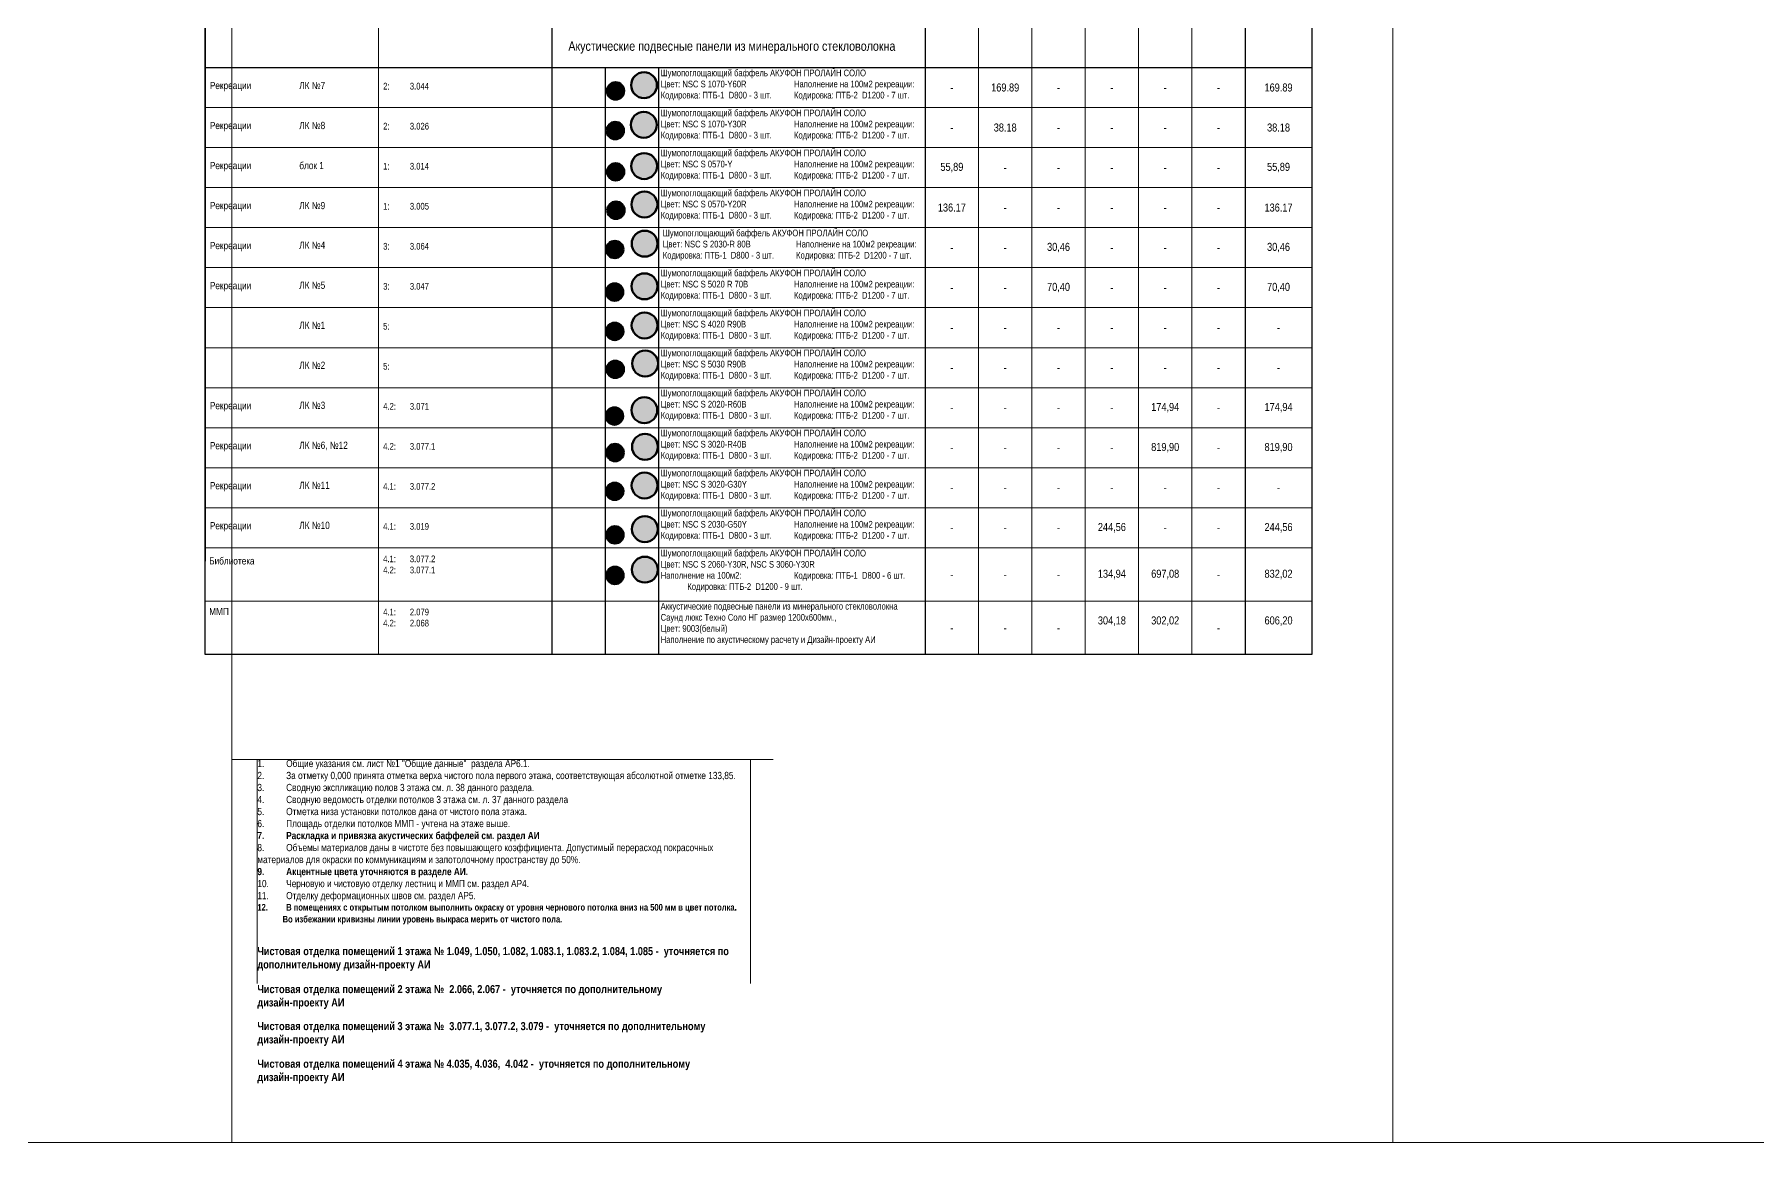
# Model space of a CAD drawing. Header units: millimetres. Extents: x -328335 to 1212475, y -208171 to 164144.
# Drawn here: x -199104 to -134489, y -187526 to -145996 of the extents above; entities that cross this region are included whole.
import ezdxf

# ---------------------------------------------------------------- set-up
doc = ezdxf.new("R2010")
doc.units = ezdxf.units.MM
doc.header["$LTSCALE"] = 0.5
for name, color, linetype, lineweight in [('АИ_Таблица', 7, 'Continuous', 13), ('АИ_Текст', 7, 'Continuous', 13), ('АР6_спецификации', 7, 'Continuous', 0), ('АЦ_Бафы', 8, 'Continuous', 0), ('АЦ_Стены', 8, 'Continuous', 70)]:
    doc.layers.add(name, color=color, linetype=linetype, lineweight=lineweight)
doc.layers.add('АР_Делит', color=120, linetype='Continuous', lineweight=0, plot=False)
doc.styles.add('style1', font='ARIALN.TTF')

# ---------------------------------------------------------------- blocks, each defined once
blk = doc.blocks.new('Баф_Ор-2_1200')
at = {"layer": 'АЦ_Стены', "true_color": 0xdc8b09}
h = blk.add_hatch(color=42, dxfattribs=at)
h.dxf.hatch_style = 1
h.paths.add_polyline_path([(600, 0, 1), (-600, 0, 1)])
at = {"layer": 'АЦ_Стены', "color": 42, "true_color": 0xdc8b09}
blk.add_circle((0, 0), 600, dxfattribs=at)
blk = doc.blocks.new('Баф_ж1_1200')
at = {"layer": 'АЦ_Стены', "true_color": 0xfad500}
h = blk.add_hatch(color=40, dxfattribs=at)
h.dxf.hatch_style = 1
h.paths.add_polyline_path([(600, 0, 1), (-600, 0, 1)])
at = {"layer": 'АЦ_Стены', "color": 40, "true_color": 0xfad500}
blk.add_circle((0, 0), 600, dxfattribs=at)
blk = doc.blocks.new('Баф_ж2_1200')
at = {"layer": 'АЦ_Стены', "true_color": 0xfdb230}
h = blk.add_hatch(color=40, dxfattribs=at)
h.dxf.hatch_style = 1
h.paths.add_polyline_path([(600, 0, 1), (-600, 0, 1)])
at = {"layer": 'АЦ_Стены', "color": 40, "true_color": 0xfdb230}
blk.add_circle((0, 0), 600, dxfattribs=at)
blk = doc.blocks.new('Баф_сер1_1200')
at = {"layer": 'АЦ_Стены', "true_color": 0x80abd1}
h = blk.add_hatch(color=143, dxfattribs=at)
h.dxf.hatch_style = 1
h.paths.add_polyline_path([(600, 0, 1), (-600, 0, 1)])
at = {"layer": 'АЦ_Стены', "color": 143, "true_color": 0x80abd1}
blk.add_circle((0, 0), 600, dxfattribs=at)
blk = doc.blocks.new('Баф_сер2_1200')
at = {"layer": 'АЦ_Стены', "true_color": 0x545671}
h = blk.add_hatch(color=251, dxfattribs=at)
h.dxf.hatch_style = 1
h.paths.add_polyline_path([(600, -13, 1), (-600, -13, 1)])
at = {"layer": 'АЦ_Стены', "color": 251, "true_color": 0x545671}
blk.add_circle((0, -13), 600, dxfattribs=at)
blk = doc.blocks.new('Баф_син1_1200')
at = {"layer": 'АЦ_Стены', "true_color": 0x5c7384}
h = blk.add_hatch(color=155, dxfattribs=at)
h.dxf.hatch_style = 1
h.paths.add_polyline_path([(600, 0, 1), (-600, 0, 1)])
at = {"layer": 'АЦ_Стены', "color": 155, "true_color": 0x5c7384}
blk.add_circle((0, 0), 600, dxfattribs=at)
blk = doc.blocks.new('Баф_син2_1200')
at = {"layer": 'АЦ_Стены', "true_color": 0x24526e}
h = blk.add_hatch(color=167, dxfattribs=at)
h.dxf.hatch_style = 1
h.paths.add_polyline_path([(600, 0, 1), (-600, 0, 1)])
at = {"layer": 'АЦ_Стены', "color": 167, "true_color": 0x24526e}
blk.add_circle((0, 0), 600, dxfattribs=at)
blk = doc.blocks.new('Баф_ф1_1200')
at = {"layer": 'АЦ_Стены', "true_color": 0x9e6b9d}
h = blk.add_hatch(color=215, dxfattribs=at)
h.dxf.hatch_style = 1
h.paths.add_polyline_path([(600, 0, 1), (-600, 0, 1)])
at = {"layer": 'АЦ_Стены', "color": 215, "true_color": 0x9e6b9d}
blk.add_circle((0, 0), 600, dxfattribs=at)
blk = doc.blocks.new('Баф_ф2_1200')
at = {"layer": 'АЦ_Стены', "true_color": 0x96435f}
h = blk.add_hatch(color=245, dxfattribs=at)
h.dxf.hatch_style = 1
h.paths.add_polyline_path([(600, 0, 1), (-600, 0, 1)])
at = {"layer": 'АЦ_Стены', "color": 245, "true_color": 0x96435f}
blk.add_circle((0, 0), 600, dxfattribs=at)
blk = doc.blocks.new('Баф_зел1_1200')
at = {"layer": 'АЦ_Стены', "true_color": 0x5d8038}
h = blk.add_hatch(color=77, dxfattribs=at)
h.dxf.hatch_style = 1
h.paths.add_polyline_path([(600, 0, 1), (-600, 0, 1)])
at = {"layer": 'АЦ_Стены', "color": 77, "true_color": 0x5d8038}
blk.add_circle((0, 0), 600, dxfattribs=at)
blk = doc.blocks.new('Баф_зел2_1200')
at = {"layer": 'АЦ_Стены', "true_color": 0x73b400}
h = blk.add_hatch(color=64, dxfattribs=at)
h.dxf.hatch_style = 1
h.paths.add_polyline_path([(600, 0, 1), (-600, 0, 1)])
at = {"layer": 'АЦ_Стены', "color": 64, "true_color": 0x73b400}
blk.add_circle((0, 0), 600, dxfattribs=at)
blk = doc.blocks.new('Баф_ор3_1200_столовая')
at = {"layer": 'АЦ_Стены', "true_color": 0xee6119}
h = blk.add_hatch(color=32, dxfattribs=at)
h.dxf.hatch_style = 1
h.paths.add_polyline_path([(600, 0, 1), (-600, 0, 1)])
at = {"layer": 'АЦ_Стены', "color": 32, "true_color": 0xee6119}
blk.add_circle((0, 0), 600, dxfattribs=at)
blk = doc.blocks.new('Баф_ор2_800')
at = {"layer": 'АЦ_Стены', "true_color": 0xdc8b09}
h = blk.add_hatch(color=42, dxfattribs=at)
h.dxf.hatch_style = 1
h.paths.add_polyline_path([(400, 0, 1), (-400, 0, 1)])
at = {"layer": 'АЦ_Стены', "color": 42, "true_color": 0xdc8b09}
blk.add_circle((0, 0), 400, dxfattribs=at)
blk = doc.blocks.new('Баф_ж1_800')
at = {"layer": 'АЦ_Стены', "true_color": 0xfad500}
h = blk.add_hatch(color=40, dxfattribs=at)
h.dxf.hatch_style = 1
h.paths.add_polyline_path([(400, 0, 1), (-400, 0, 1)])
at = {"layer": 'АЦ_Стены', "color": 40, "true_color": 0xfad500}
blk.add_circle((0, 0), 400, dxfattribs=at)
blk = doc.blocks.new('Баф_ж2_800')
at = {"layer": 'АЦ_Стены', "true_color": 0xfdb230}
h = blk.add_hatch(color=40, dxfattribs=at)
h.dxf.hatch_style = 1
h.paths.add_polyline_path([(400, 0, 1), (-400, 0, 1)])
at = {"layer": 'АЦ_Стены', "color": 40, "true_color": 0xfdb230}
blk.add_circle((0, 0), 400, dxfattribs=at)
blk = doc.blocks.new('Баф_сер1_800')
at = {"layer": 'АЦ_Стены', "true_color": 0x80abd1}
h = blk.add_hatch(color=143, dxfattribs=at)
h.dxf.hatch_style = 1
h.paths.add_polyline_path([(400, 0, 1), (-400, 0, 1)])
at = {"layer": 'АЦ_Стены', "color": 143, "true_color": 0x80abd1}
blk.add_circle((0, 0), 400, dxfattribs=at)
blk = doc.blocks.new('Баф_сер2_800')
at = {"layer": 'АЦ_Стены', "true_color": 0x545671}
h = blk.add_hatch(color=251, dxfattribs=at)
h.dxf.hatch_style = 1
h.paths.add_polyline_path([(400, 0, 1), (-400, 0, 1)])
at = {"layer": 'АЦ_Стены', "color": 251, "true_color": 0x545671}
blk.add_circle((0, 0), 400, dxfattribs=at)
blk = doc.blocks.new('Баф_син1_800')
at = {"layer": 'АЦ_Стены', "true_color": 0x5c7384}
h = blk.add_hatch(color=155, dxfattribs=at)
h.dxf.hatch_style = 1
h.paths.add_polyline_path([(400, 0, 1), (-400, 0, 1)])
at = {"layer": 'АЦ_Стены', "color": 155, "true_color": 0x5c7384}
blk.add_circle((0, 0), 400, dxfattribs=at)
blk = doc.blocks.new('Баф_син2_800')
at = {"layer": 'АЦ_Стены', "true_color": 0x24526e}
h = blk.add_hatch(color=167, dxfattribs=at)
h.dxf.hatch_style = 1
h.paths.add_polyline_path([(400, 0, 1), (-400, 0, 1)])
at = {"layer": 'АЦ_Стены', "color": 167, "true_color": 0x24526e}
blk.add_circle((0, 0), 400, dxfattribs=at)
blk = doc.blocks.new('Баф_ф1_800')
at = {"layer": 'АЦ_Стены', "true_color": 0x9e6b9d}
h = blk.add_hatch(color=215, dxfattribs=at)
h.dxf.hatch_style = 1
h.paths.add_polyline_path([(400, 0, 1), (-400, 0, 1)])
at = {"layer": 'АЦ_Стены', "color": 215, "true_color": 0x9e6b9d}
blk.add_circle((0, 0), 400, dxfattribs=at)
blk = doc.blocks.new('Баф_ф2_800')
at = {"layer": 'АЦ_Стены', "true_color": 0x96435f}
h = blk.add_hatch(color=245, dxfattribs=at)
h.dxf.hatch_style = 1
h.paths.add_polyline_path([(400, 0, 1), (-400, 0, 1)])
at = {"layer": 'АЦ_Стены', "color": 245, "true_color": 0x96435f}
blk.add_circle((0, 0), 400, dxfattribs=at)
blk = doc.blocks.new('Баф_зел1_800')
at = {"layer": 'АЦ_Стены', "true_color": 0x5d8038}
h = blk.add_hatch(color=77, dxfattribs=at)
h.dxf.hatch_style = 1
h.paths.add_polyline_path([(400, 0, 1), (-400, 0, 1)])
at = {"layer": 'АЦ_Стены', "color": 77, "true_color": 0x5d8038}
blk.add_circle((0, 0), 400, dxfattribs=at)
blk = doc.blocks.new('Баф_зел2_800')
at = {"layer": 'АЦ_Стены', "true_color": 0x73b400}
h = blk.add_hatch(color=64, dxfattribs=at)
h.dxf.hatch_style = 1
h.paths.add_polyline_path([(400, 0, 1), (-400, 0, 1)])
at = {"layer": 'АЦ_Стены', "color": 64, "true_color": 0x73b400}
blk.add_circle((0, 0), 400, dxfattribs=at)
blk = doc.blocks.new('Баф_ор3_800_столовая')
at = {"layer": 'АЦ_Стены', "true_color": 0xee6119}
h = blk.add_hatch(color=32, dxfattribs=at)
h.dxf.hatch_style = 1
h.paths.add_polyline_path([(400, 0, 1), (-400, 0, 1)])
at = {"layer": 'АЦ_Стены', "color": 32, "true_color": 0xee6119}
blk.add_circle((0, 0), 400, dxfattribs=at)
blk = doc.blocks.new('Баф_ор1_800')
at = {"layer": 'АЦ_Стены', "true_color": 0xee6119}
h = blk.add_hatch(color=32, dxfattribs=at)
h.dxf.hatch_style = 1
h.paths.add_polyline_path([(400, 0, 1), (-400, 0, 1)])
at = {"layer": 'АЦ_Стены', "color": 32, "true_color": 0xee6119}
blk.add_circle((0, 0), 400, dxfattribs=at)
blk = doc.blocks.new('Баф_Ор-1_1200')
at = {"layer": 'АЦ_Стены', "true_color": 0xee6119}
h = blk.add_hatch(color=32, dxfattribs=at)
h.dxf.hatch_style = 1
h.paths.add_polyline_path([(600, 0, 1), (-600, 0, 1)])
at = {"layer": 'АЦ_Стены', "color": 32, "true_color": 0xee6119}
blk.add_circle((0, 0), 600, dxfattribs=at)

msp = doc.modelspace()

# ---------------------------------------------------------------- linework, layer by layer
at = {"layer": 'АИ_Таблица', "lineweight": 30}
for p, q in [((-165701.482, -107237.155), (-165701.482, -169234.897)), ((-192701.482, -108537.155), (-192701.482, -165734.897)), ((-153701.482, -108537.155), (-153701.482, -169234.897)), ((-192701.482, -147234.897), (-151201.482, -147234.897))]:
    msp.add_line(p, q, dxfattribs=at)
at = {"layer": 'АИ_Таблица'}
for p, q in [((-186201.482, -108537.155), (-186201.482, -169234.897)), ((-163701.482, -108537.155), (-163701.482, -169234.897)), ((-161701.482, -108537.155), (-161701.482, -169234.897)), ((-159701.482, -108537.155), (-159701.482, -169234.897)), ((-157701.482, -108537.155), (-157701.482, -169234.897)), ((-155701.482, -108537.155), (-155701.482, -169234.897)), ((-192701.482, -148734.897), (-151201.482, -148734.897)), ((-192701.482, -150234.897), (-151201.482, -150234.897)), ((-192701.482, -151734.897), (-151201.482, -151734.897)), ((-192701.482, -153234.897), (-151201.482, -153234.897)), ((-192701.482, -154734.897), (-151201.482, -154734.897)), ((-192701.482, -156234.897), (-151201.482, -156234.897)), ((-192701.482, -157734.897), (-151201.482, -157734.897)), ((-192701.482, -159234.897), (-151201.482, -159234.897)), ((-192701.482, -160734.897), (-151201.482, -160734.897)), ((-192701.482, -162234.897), (-151201.482, -162234.897)), ((-192701.482, -163734.897), (-151201.482, -163734.897)), ((-192701.482, -165234.897), (-151201.482, -165234.897)), ((-192701.482, -167234.897), (-151201.482, -167234.897))]:
    msp.add_line(p, q, dxfattribs=at)
at = {"layer": 'АИ_Таблица', "lineweight": 30, "transparency": 33554653}
for p, q in [((-179701.482, -108537.155), (-179701.482, -169234.897)), ((-177701.482, -147234.897), (-177701.482, -169234.897)), ((-175701.482, -147234.897), (-175701.482, -169234.897))]:
    msp.add_line(p, q, dxfattribs=at)
at = {"layer": 'АИ_Таблица', "transparency": 33554653}
msp.add_line((-192701.482, -169234.897), (-151201.482, -169234.897), dxfattribs=at)
at = {"layer": 'АИ_Таблица', "lineweight": 30}
msp.add_lwpolyline([(-192701.482, -107237.155), (-151201.482, -107237.155), (-151201.482, -169234.897), (-192701.482, -169234.897)], close=True, dxfattribs=at)
at = {"layer": 'АР_Делит'}
for p, q in [((-171405.295, -173171.832), (-191701.482, -173171.832)), ((-190754.894, -173171.832), (-190754.894, -181567.688)), ((-172254.894, -173171.832), (-172254.894, -181567.688))]:
    msp.add_line(p, q, dxfattribs=at)
msp.add_lwpolyline([(-132213.713, -64293.844), (-257380.551, -64293.844), (-257380.551, -187525.711), (-132213.713, -187525.711)], close=True, dxfattribs=at)
at = {"layer": 'АР_Делит', "transparency": 33554653}
msp.add_lwpolyline([(-148166.052, -187525.711), (-148166.052, -106311.28)], dxfattribs=at)
at = {"layer": 'АР_Делит'}
msp.add_lwpolyline([(-191701.482, -137643.023), (-191701.482, -187525.711)], dxfattribs=at)

# ---------------------------------------------------------------- block references
at = {"layer": 'АЦ_Бафы', "transparency": 33554653, "xscale": 0.8091153242302125, "yscale": 0.8091153242302125, "zscale": 0.8091153242302125}
for name, p in [('Баф_ор1_800', (-177314.165, -148112.626)), ('Баф_Ор-1_1200', (-176245.674, -147895.778)), ('Баф_Ор-2_1200', (-176255.938, -149379.696)), ('Баф_ор2_800', (-177324.43, -149596.544)), ('Баф_ж1_1200', (-176240.969, -150927.393)), ('Баф_ж1_800', (-177309.46, -151144.241)), ('Баф_ж2_800', (-177300.091, -152582.706)), ('Баф_ж2_1200', (-176231.6, -152365.858)), ('Баф_сер1_800', (-177342.25, -154053.955)), ('Баф_сер1_1200', (-176222.427, -153837.107)), ('Баф_сер2_1200', (-176227.111, -155424.281)), ('Баф_сер2_800', (-177346.934, -155651.648)), ('Баф_син1_800', (-177343.845, -157123.721)), ('Баф_син1_1200', (-176224.022, -156900.672)), ('Баф_син2_800', (-177325.045, -158547.355)), ('Баф_син2_1200', (-176205.222, -158330.506)), ('Баф_ф1_1200', (-176233.423, -160079.884)), ('Баф_ф1_800', (-177353.247, -160296.732)), ('Баф_ф2_800', (-177329.746, -161665.478)), ('Баф_ф2_1200', (-176209.922, -161448.63)), ('Баф_зел1_800', (-177343.847, -163118.809)), ('Баф_зел1_1200', (-176224.023, -162901.961)), ('Баф_зел2_1200', (-176214.622, -164533.86)), ('Баф_зел2_800', (-177334.445, -164750.708)), ('Баф_ор3_800_столовая', (-177334.445, -166270.749)), ('Баф_ор3_1200_столовая', (-176214.622, -166053.901))]:
    msp.add_blockref(name, p, dxfattribs=at)

# ---------------------------------------------------------------- texts
at = {"layer": 'АИ_Текст', "color": 0, "transparency": 33554653, "style": 'style1'}
for s, insert, char_height, width, attachment_point in [('Акустические подвесные панели из минерального стекловолокна', (-172951.482, -146484.897), 350, 26500, 5), ('\\pxa0.66667;{\\C256;Шумопоглощающий баффель АКУФОН ПРОЛАЙН СОЛО ^I^I  Цвет: \\C240;\\c2367469;NSC S 1070-Y60R^I^I\\C256;Наполнение на 100м2 рекреации: Кодировка: ПТБ-1  D800 - 3 шт.^IКодировка: ПТБ-2  D1200 - 7 шт.}', (-175621.5, -147311.203), 250, 9820.01777, 1), ('Рекреации', (-192527.086, -147772.323), 270, 6325.60446, 1), ('ЛК №7', (-189173.704, -147772.323), 270, 6325.60446, 1), ('\\pxa0.66667;{\\C256;Шумопоглощающий баффель АКУФОН ПРОЛАЙН СОЛО ^I^I  Цвет: \\C240;\\c2367469;NSC S 1070-Y30R^I^I\\C256;Наполнение на 100м2 рекреации: Кодировка: ПТБ-1  D800 - 3 шт.^IКодировка: ПТБ-2  D1200 - 7 шт.}', (-175621.5, -148811.203), 250, 9820.01777, 1), ('Рекреации', (-192527.086, -149272.323), 270, 6325.60446, 1), ('ЛК №8', (-189173.704, -149272.323), 270, 6325.60446, 1), ('\\pxb0.25,a0.66667,sm1;{\\C256;Шумопоглощающий баффель АКУФОН ПРОЛАЙН СОЛО ^I^I  Цвет: \\C240;\\c2367469;NSC S 0570-Y\\C256;^I^I^IНаполнение на 100м2 рекреации: Кодировка: ПТБ-1  D800 - 3 шт.^IКодировка: ПТБ-2  D1200 - 7 шт.}', (-175621.5, -150311.203), 250, 9820.01777, 1), ('Рекреации', (-192527.086, -150772.323), 270, 6325.60446, 1), ('блок 1', (-189173.704, -150772.323), 270, 6325.60446, 1), ('\\pxa0.66667;{\\C256;Шумопоглощающий баффель АКУФОН ПРОЛАЙН СОЛО ^I^I  Цвет: \\C240;\\c2367469;NSC S 0570-Y20R^I^I\\C256;Наполнение на 100м2 рекреации: Кодировка: ПТБ-1  D800 - 3 шт.^IКодировка: ПТБ-2  D1200 - 7 шт.}', (-175621.5, -151811.203), 250, 9820.01777, 1), ('Рекреации', (-192527.086, -152272.323), 270, 6325.60446, 1), ('ЛК №9', (-189173.704, -152272.323), 270, 6325.60446, 1), ('Рекреации', (-192527.086, -153772.323), 270, 6325.60446, 1), ('ЛК №4', (-189173.704, -153758.496), 270, 6325.60446, 1), ('\\pxb0.25,a0.66667,sm1;{\\C256;Шумопоглощающий баффель АКУФОН ПРОЛАЙН СОЛО ^I^I  Цвет: \\C240;\\c2367469;NSC S 2030-R 80B\\C256;^I^IНаполнение на 100м2 рекреации: Кодировка: ПТБ-1  D800 - 3 шт.^IКодировка: ПТБ-2  D1200 - 7 шт.}', (-175541.517, -153311.203), 250, 9820.01777, 1), ('\\pxb0.25,a0.66667,sm1;{\\C256;Шумопоглощающий баффель АКУФОН ПРОЛАЙН СОЛО ^I^I  Цвет: \\C240;\\c2367469;NSC S 5020 R 70В\\C256;^I^IНаполнение на 100м2 рекреации: Кодировка: ПТБ-1  D800 - 3 шт.^IКодировка: ПТБ-2  D1200 - 7 шт.}', (-175621.5, -154811.203), 250, 9820.01777, 1), ('Рекреации', (-192527.086, -155272.323), 270, 6325.60446, 1), ('ЛК №5', (-189173.704, -155258.496), 270, 6325.60446, 1), ('\\pxb0.25,a0.66667,sm1;{\\C256;Шумопоглощающий баффель АКУФОН ПРОЛАЙН СОЛО ^I^I  Цвет: \\C240;\\c2367469;NSC S 4020 R90B\\C256;^I^IНаполнение на 100м2 рекреации: Кодировка: ПТБ-1  D800 - 3 шт.^IКодировка: ПТБ-2  D1200 - 7 шт.}', (-175621.5, -156311.203), 250, 9820.01777, 1), ('ЛК №1', (-189173.704, -156758.496), 270, 6325.60446, 1), ('ЛК №2', (-189173.704, -158258.496), 270, 6325.60446, 1), ('\\pxb0.25,a0.66667,sm1;{\\C256;Шумопоглощающий баффель АКУФОН ПРОЛАЙН СОЛО ^I^I  Цвет: \\C240;\\c2367469;NSC S 5030\\C256; \\C240;\\c2367469;R90B\\C256;^I^IНаполнение на 100м2 рекреации: Кодировка: ПТБ-1  D800 - 3 шт.^IКодировка: ПТБ-2  D1200 - 7 шт.}', (-175621.5, -157809.16), 250, 9820.01777, 1), ('\\pxa0.66667;{\\C256;Шумопоглощающий баффель АКУФОН ПРОЛАЙН СОЛО ^I^I  Цвет: \\C240;\\c2367469;NSC S 2020-R60B^I^I\\C256;Наполнение на 100м2 рекреации: Кодировка: ПТБ-1  D800 - 3 шт.^IКодировка: ПТБ-2  D1200 - 7 шт.}', (-175621.5, -159311.203), 250, 9820.01777, 1), ('Рекреации', (-192527.086, -159772.323), 270, 6325.60446, 1), ('ЛК №3', (-189173.704, -159758.496), 270, 6325.60446, 1), ('\\pxa0.66667;{\\C256;Шумопоглощающий баффель АКУФОН ПРОЛАЙН СОЛО ^I^I  Цвет: \\C240;\\c2367469;NSC S 3020-R40B^I^I\\C256;Наполнение на 100м2 рекреации: Кодировка: ПТБ-1  D800 - 3 шт.^IКодировка: ПТБ-2  D1200 - 7 шт.}', (-175621.5, -160811.203), 250, 9820.01777, 1), ('Рекреации', (-192527.086, -161272.323), 270, 6325.60446, 1), ('ЛК №6, №12', (-189173.704, -161258.496), 270, 6325.60446, 1), ('Рекреации', (-192527.086, -162772.323), 270, 6325.60446, 1), ('ЛК №11', (-189173.704, -162758.496), 270, 6325.60446, 1), ('\\pxa0.66667;{\\C256;Шумопоглощающий баффель АКУФОН ПРОЛАЙН СОЛО ^I^I  Цвет: \\C240;\\c2367469;NSC S 3020-G30Y^I^I\\C256;Наполнение на 100м2 рекреации: Кодировка: ПТБ-1  D800 - 3 шт.^IКодировка: ПТБ-2  D1200 - 7 шт.}', (-175621.5, -162311.203), 250, 9820.01777, 1), ('\\pxa0.66667;{\\C256;Шумопоглощающий баффель АКУФОН ПРОЛАЙН СОЛО ^I^I  Цвет: \\C240;\\c2367469;NSC S 2030-G50Y ^I^I\\C256;Наполнение на 100м2 рекреации: Кодировка: ПТБ-1  D800 - 3 шт.^IКодировка: ПТБ-2  D1200 - 7 шт.}', (-175621.5, -163811.203), 250, 9820.01777, 1), ('Рекреации', (-192527.086, -164272.323), 270, 6325.60446, 1), ('ЛК №10', (-189173.704, -164258.496), 270, 6325.60446, 1), ('{\\C256;Шумопоглощающий баффель АКУФОН ПРОЛАЙН СОЛО ^I^I  Цвет: \\C240;\\c2367469;NSC S 2060-Y30R\\C256;, \\C240;\\c2367469;NSC S 3060-Y30R\\C256;^I^I^I   Наполнение на 100м2: ^I^IКодировка: ПТБ-1  D800 - 6 шт.^I^I^I^I^IКодировка: ПТБ-2  D1200 - 9 шт.}', (-175621.5, -165311.203), 250, 9820.01777, 1), ('\\pxb0.25,a0.66667,sm1;{\\C256;Аккустические подвесные панели из минерального стекловолокна   Саунд люкс Техно Соло НГ размер 1200х600мм.,                                  Цвет: \\C240;\\c2367469;9003(белый)\\C256;^I^I^I^I                              Наполнение по акустическому расчету и Дизайн-проекту АИ}', (-175621.5, -167300.244), 250, 9920.01777, 1), ('ММП ', (-192552.478, -167487.376), 270, 6013.93897, 1)]:
    msp.add_mtext(s, dxfattribs=dict(at, insert=insert, char_height=char_height, width=width, attachment_point=attachment_point))
at = {"layer": 'АИ_Текст', "style": 'style1'}
for s, insert, char_height, width, attachment_point in [('\\P2:  ^I3.044', (-186027.086, -147391.602), 250, 6325.60446, 1), ('169.89', (-162701.482, -147984.897), 300, 2000, 5), ('169.89', (-152451.482, -147984.897), 300, 2500, 5), ('-', (-164701.482, -147984.897), 300, 2000, 5), ('-', (-160701.482, -147984.897), 300, 2000, 5), ('-', (-158701.482, -147984.897), 300, 2000, 5), ('-', (-156701.482, -147984.897), 300, 2000, 5), ('-', (-154701.482, -147984.897), 300, 2000, 5), ('-', (-164701.482, -149484.897), 300, 2000, 5), ('38.18', (-162701.482, -149484.897), 300, 2000, 5), ('-', (-160701.482, -149484.897), 300, 2000, 5), ('-', (-158701.482, -149484.897), 300, 2000, 5), ('-', (-156701.482, -149484.897), 300, 2000, 5), ('-', (-154701.482, -149484.897), 300, 2000, 5), ('38.18', (-152451.482, -149484.897), 300, 2500, 5), ('\\P1:  ^I3.014 ', (-186027.086, -150391.602), 250, 6325.60446, 1), ('55,89', (-164701.482, -150984.897), 300, 2000, 5), ('-', (-162701.482, -150984.897), 300, 2000, 5), ('-', (-160701.482, -150984.897), 300, 2000, 5), ('-', (-158701.482, -150984.897), 300, 2000, 5), ('-', (-156701.482, -150984.897), 300, 2000, 5), ('-', (-154701.482, -150984.897), 300, 2000, 5), ('55,89', (-152451.482, -150984.897), 300, 2500, 5), ('\\P1:  ^I3.005', (-186027.086, -151891.602), 250, 6325.60446, 1), ('136.17', (-164701.482, -152484.897), 300, 2000, 5), ('136.17', (-152451.482, -152484.897), 300, 2500, 5), ('-', (-162701.482, -152484.897), 300, 2000, 5), ('-', (-160701.482, -152484.897), 300, 2000, 5), ('-', (-158701.482, -152484.897), 300, 2000, 5), ('-', (-156701.482, -152484.897), 300, 2000, 5), ('-', (-154701.482, -152484.897), 300, 2000, 5), ('\\P3:  ^I3.064', (-186027.086, -153391.602), 250, 6325.60446, 1), ('-', (-164701.482, -153984.897), 300, 2000, 5), ('-', (-162701.482, -153984.897), 300, 2000, 5), ('30,46', (-160701.482, -153984.897), 300, 2000, 5), ('-', (-158701.482, -153984.897), 300, 2000, 5), ('-', (-156701.482, -153984.897), 300, 2000, 5), ('-', (-154701.482, -153984.897), 300, 2000, 5), ('30,46', (-152451.482, -153984.897), 300, 2500, 5), ('\\P3:  ^I3.047 ', (-186027.086, -154891.602), 250, 6325.60446, 1), ('-', (-164701.482, -155484.897), 300, 2000, 5), ('-', (-162701.482, -155484.897), 300, 2000, 5), ('70,40', (-160701.482, -155484.897), 300, 2000, 5), ('-', (-158701.482, -155484.897), 300, 2000, 5), ('-', (-156701.482, -155484.897), 300, 2000, 5), ('-', (-154701.482, -155484.897), 300, 2000, 5), ('70,40', (-152451.482, -155484.897), 300, 2500, 5), ('\\P5:', (-186027.086, -156391.602), 250, 6325.60446, 1), ('-', (-164701.482, -156984.897), 300, 2000, 5), ('-', (-162701.482, -156984.897), 300, 2000, 5), ('-', (-160701.482, -156984.897), 300, 2000, 5), ('-', (-158701.482, -156984.897), 300, 2000, 5), ('-', (-156701.482, -156984.897), 300, 2000, 5), ('-', (-154701.482, -156984.897), 300, 2000, 5), ('-', (-152451.482, -156984.897), 300, 2500, 5), ('\\P5:  ^I', (-186027.086, -157891.602), 250, 6325.60446, 1), ('-', (-164701.482, -158484.897), 300, 2000, 5), ('-', (-162701.482, -158484.897), 300, 2000, 5), ('-', (-160701.482, -158484.897), 300, 2000, 5), ('-', (-158701.482, -158484.897), 300, 2000, 5), ('-', (-156701.482, -158484.897), 300, 2000, 5), ('-', (-154701.482, -158484.897), 300, 2000, 5), ('-', (-152451.482, -158484.897), 300, 2500, 5), ('\\P4.2:  ^I3.071  ', (-186027.086, -159391.602), 250, 6325.60446, 1), ('-', (-164701.482, -159984.897), 300, 2000, 5), ('-', (-162701.482, -159984.897), 300, 2000, 5), ('-', (-160701.482, -159984.897), 300, 2000, 5), ('-', (-158701.482, -159984.897), 300, 2000, 5), ('174,94', (-156701.482, -159984.897), 300, 2000, 5), ('-', (-154701.482, -159984.897), 300, 2000, 5), ('174,94', (-152451.482, -159984.897), 300, 2500, 5), ('\\P4.2: ^I3.077.1 ^I   ', (-186027.086, -160891.602), 250, 6325.60446, 1), ('-', (-164701.482, -161484.897), 300, 2000, 5), ('-', (-162701.482, -161484.897), 300, 2000, 5), ('-', (-160701.482, -161484.897), 300, 2000, 5), ('-', (-158701.482, -161484.897), 300, 2000, 5), ('819,90', (-156701.482, -161484.897), 300, 2000, 5), ('-', (-154701.482, -161484.897), 300, 2000, 5), ('819,90', (-152451.482, -161484.897), 300, 2500, 5), ('\\P4.1:^I3.077.2', (-186027.086, -162391.602), 250, 6325.60446, 1), ('-', (-164701.482, -162984.897), 300, 2000, 5), ('-', (-162701.482, -162984.897), 300, 2000, 5), ('-', (-160701.482, -162984.897), 300, 2000, 5), ('-', (-156701.482, -162984.897), 300, 2000, 5), ('-', (-154701.482, -162984.897), 300, 2000, 5), ('\\P4.1:  ^I3.019 ', (-186027.086, -163891.602), 250, 6325.60446, 1), ('-', (-164701.482, -164484.897), 300, 2000, 5), ('-', (-162701.482, -164484.897), 300, 2000, 5), ('-', (-160701.482, -164484.897), 300, 2000, 5), ('244,56', (-158701.482, -164484.897), 300, 2000, 5), ('-', (-156701.482, -164484.897), 300, 2000, 5), ('-', (-154701.482, -164484.897), 300, 2000, 5), ('244,56', (-152451.482, -164484.897), 300, 2500, 5), ('Библиотека', (-192552.478, -165589.781), 270, 6013.93897, 1), ('-', (-164701.482, -166234.897), 300, 2000, 5), ('-', (-162701.482, -166234.897), 300, 2000, 5), ('-', (-160701.482, -166234.897), 300, 2000, 5), ('-', (-154701.482, -166234.897), 300, 2000, 5)]:
    msp.add_mtext(s, dxfattribs=dict(at, insert=insert, char_height=char_height, width=width, attachment_point=attachment_point))
at = {"layer": 'АИ_Текст', "transparency": 33554653, "style": 'style1'}
for s, insert, char_height, width, attachment_point in [('\\P2:  ^I3.026', (-186027.086, -148891.602), 250, 6325.60446, 1), ('-', (-158701.482, -162984.897), 300, 2000, 5), ('-', (-152451.482, -162984.897), 300, 2500, 5), ('4.1:  ^I3.077.2\\P4.2:^I3.077.1', (-186027.086, -165525.05), 250, 6325.60446, 1), ('134,94', (-158701.482, -166234.897), 300, 2000, 5), ('697,08', (-156701.482, -166234.897), 300, 2000, 5), ('832,02', (-152451.482, -166234.897), 300, 2500, 5), ('304,18', (-158701.482, -167984.897), 300, 2000, 5), ('302,02', (-156701.482, -167984.897), 300, 2000, 5), ('606,20', (-152451.482, -167984.897), 300, 2500, 5), ('-', (-164701.482, -168234.897), 300, 2000, 5), ('-', (-162701.482, -168234.897), 300, 2000, 5), ('-', (-160701.482, -168234.897), 300, 2000, 5), ('-', (-154701.482, -168234.897), 300, 2000, 5)]:
    msp.add_mtext(s, dxfattribs=dict(at, insert=insert, char_height=char_height, width=width, attachment_point=attachment_point))
at = {"layer": 'АИ_Текст', "color": 5, "transparency": 33554653, "insert": (-186027.086, -167515.677), "char_height": 250, "width": 6325.60446, "attachment_point": 1, "style": 'style1'}
msp.add_mtext('4.1:^I2.079\\P4.2:^I2.068', dxfattribs=at)
at = {"layer": 'АР6_спецификации', "ltscale": 100, "width": 17989.53264, "attachment_point": 1, "style": 'style1'}
for s, insert, char_height in [('\\pxt1;1.^I ^IОбщие указания см. лист №1 "Общие данные"  раздела АР6.1.\\P2.^I ^IЗа отметку 0,000 принята отметка верха чистого пола первого этажа, соответствующая абсолютной отметке 133,85.\\P3.^I ^IСводную экспликацию полов 3 этажа см. л. 38 данного раздела.\\P4.^I^IСводную ведомость отделки потолков 3 этажа см. л. 37 данного раздела\\P5.^I^IОтметка низа установки потолков дана от чистого пола этажа. \\P6.^I^IПлощадь отделки потолков ММП - учтена на этаже выше. \\P{\\fArial Narrow|b1|i0|c204|p34;7. ^IРаскладка и привязка акустических баффелей см. раздел АИ\\P}8. ^IОбъемы материалов даны в чистоте без повышающего коэффициента. Допустимый перерасход покрасочных материалов для окраски по коммуникациям и запотолочному пространству до 50%.\\P{\\fArial Narrow|b1|i0|c204|p34;9. ^IАкцентные цвета уточняются в разделе АИ.\\P}10. ^IЧерновую и чистовую отделку лестниц и ММП см. раздел АР4.\\P11.^IОтделку деформационных швов см. раздел АР5.\\P\\pa0.66667,sm1.07917,tz;{\\fArial Narrow|b1|i0|c204|p34;\\H0.91667x;12. ^IВ помещениях с открытым потолком выполнить окраску от уровня чернового потолка вниз на 500 мм в цвет потолка.             \\C242;\\c2564301;Во избежании кривизны линии уровень выкраса мерить от чистого пола.}', (-190744.422, -173183.971), 270), ('\\pxt1;{\\fArial Narrow|b1|i0|c204|p34;\\C242;\\c2564301;Чистовая отделка помещений 1 этажа № 1.049, 1.050, 1.082, 1.083.1, 1.083.2, 1.084, 1.085 -  уточняется по дополнительному дизайн-проекту АИ}', (-190744.422, -180202.644), 300), ('\\pxt1;{\\fArial Narrow|b1|i0|c204|p34;\\C242;\\c2564301;Чистовая отделка помещений 2 этажа №  2.066, 2.067 -  уточняется по дополнительному \\Pдизайн-проекту АИ}', (-190744.422, -181626.88), 300), ('\\pxt1;{\\fArial Narrow|b1|i0|c204|p34;\\C242;\\c2564301;Чистовая отделка помещений 3 этажа №  3.077.1, 3.077.2, 3.079 -  уточняется по дополнительному дизайн-проекту АИ}', (-190744.422, -183012.274), 300), ('\\pxt1;{\\fArial Narrow|b1|i0|c204|p34;\\C242;\\c2564301;Чистовая отделка помещений 4 этажа № 4.035, 4.036,  4.042 -  уточняется по дополнительному дизайн-проекту АИ}', (-190744.422, -184423.563), 300)]:
    msp.add_mtext(s, dxfattribs=dict(at, insert=insert, char_height=char_height))

doc.saveas('drawing.dxf')
